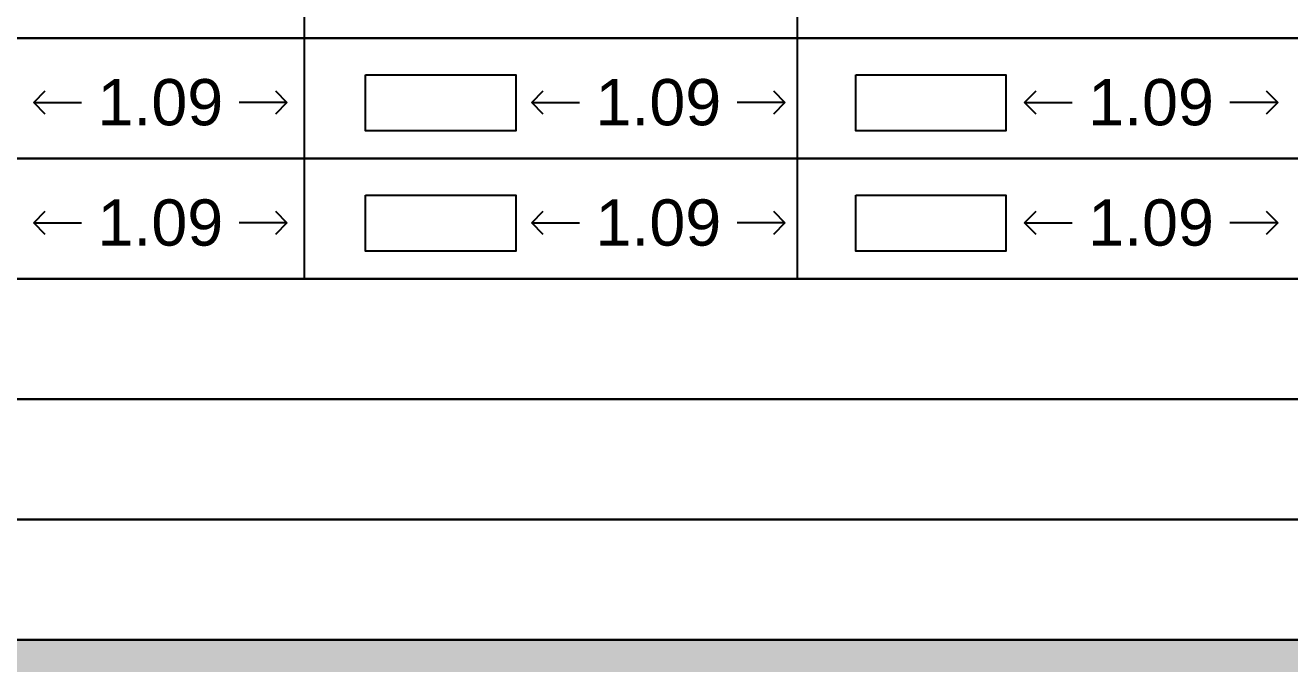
# Model space of a CAD drawing. Header units: millimetres. Extents: x -9481 to -9285, y 28735 to 28829.
# Drawn here: x -9452.65 to -9447.18, y 28746.16 to 28748.92 of the extents above; entities that cross this region are included whole.
import ezdxf

# ---------------------------------------------------------------- set-up
doc = ezdxf.new("R2010")
doc.units = ezdxf.units.MM
doc.header["$PDMODE"] = 34
doc.header["$PDSIZE"] = -15
doc.linetypes.add('CONTINULUS', pattern=[0])
for name, color, linetype in [('BLK_1_FLR_2_ROOM_1_MEZ_AREA_1', 11, 'Continuous'), ('BLK_1_FLR_2_ROOM_2_MEZ_AREA_1', 11, 'Continuous'), ('BLK_1_FLR_3_ROOM_1_MEZ_AREA_1', 11, 'Continuous'), ('BLK_1_FLR_3_ROOM_2_MEZ_AREA_1', 11, 'Continuous'), ('BLK_1_FLR_4_ROOM_1_MEZ_AREA_1', 11, 'Continuous'), ('BLK_1_FLR_4_ROOM_2_MEZ_AREA_1', 11, 'Continuous'), ('BLK_1_PLANTATION_GREENSTRIP', 7, 'Continuous'), ('HATCH', 7, 'Continuous')]:
    doc.layers.add(name, color=color, linetype=linetype)
doc.layers.add('PLAN', color=7, linetype='Continuous', lineweight=40)
doc.styles.add('Arial', font='arial.ttf', dxfattribs={"height": 0.2})
doc.styles.add('style2', font='arial.ttf', dxfattribs={"height": 0.3})
doc.dimstyles.new('INT DIM', dxfattribs={"dimtxt": 0.3, "dimasz": 0.1, "dimexe": 0.18, "dimexo": 0.0625, "dimgap": 0.09, "dimtad": 0, "dimzin": 0, "dimdsep": 46, "dimtxsty": 'style2', "dimblk": 'OPEN90', "dimcen": 0.09, "dimse1": 1, "dimse2": 1, "dimclrd": 250, "dimclrt": 256, "dimadec": 0, "dimazin": 0, "dimtfac": 1, "dimtofl": 0, "dimtmove": 0, "dimatfit": 3, "dimfxl": 0.18, "dimtolj": 1, "dimtzin": 0, "dimlwd": -1, "dimarcsym": 0})

# ---------------------------------------------------------------- blocks, each defined once
blk = doc.blocks.new('J4')
at = {"layer": 'HATCH', "linetype": 'CONTINULUS', "ltscale": 0.05, "true_color": 0xf7abae}
h = blk.add_hatch(color=241, dxfattribs=at)
h.dxf.hatch_style = 1
h.paths.add_polyline_path([(-9435.4551, 28796.7712), (-9435.4551, 28795.9979), (-9396.4272, 28795.9979), (-9396.4272, 28796.7712)])
blk.add_lwpolyline([(-9435.4551, 28796.7712), (-9396.4272, 28796.7712), (-9396.4272, 28795.9979), (-9435.4551, 28795.9979), (-9435.4551, 28796.7712)], close=True)
blk = doc.blocks.new('_Open90')
at = {"layer": 'PLAN', "color": 0, "lineweight": -2}
for p, q in [((0, 0), (-1, 0)), ((-0.5, 0.5), (0, 0)), ((0, 0), (-0.5, -0.5))]:
    blk.add_line(p, q, dxfattribs=at)
blk = doc.blocks.new('*D270')
at = {"layer": 'BLK_1_FLR_2_ROOM_1_MEZ_AREA_1', "color": 250, "ltscale": 0.05, "transparency": 16777216}
for p, q in [((-9452.5093, 28748.5885), (-9452.4024, 28748.5885)), ((-9451.6143, 28748.5885), (-9451.7213, 28748.5885))]:
    blk.add_line(p, q, dxfattribs=at)
at = {"layer": 'Defpoints', "color": 0, "linetype": 'CONTINULUS', "ltscale": 0.05, "transparency": 16777216}
for p in [(-9452.6093, 28748.7085), (-9451.5143, 28748.7085), (-9451.5143, 28748.5885)]:
    blk.add_point(p, dxfattribs=at)
at = {"layer": 'BLK_1_FLR_2_ROOM_1_MEZ_AREA_1', "color": 250, "linetype": 'CONTINULUS', "ltscale": 0.05, "transparency": 16777216, "xscale": 0.1, "yscale": 0.1, "zscale": 0.1, "rotation": 180}
blk.add_blockref('_Open90', (-9452.6093, 28748.5885), dxfattribs=at)
at = {"layer": 'BLK_1_FLR_2_ROOM_1_MEZ_AREA_1', "color": 250, "linetype": 'CONTINULUS', "ltscale": 0.05, "transparency": 16777216, "xscale": 0.1, "yscale": 0.1, "zscale": 0.1}
blk.add_blockref('_Open90', (-9451.5143, 28748.5885), dxfattribs=at)
at = {"layer": 'BLK_1_FLR_2_ROOM_1_MEZ_AREA_1', "linetype": 'CONTINULUS', "ltscale": 0.05, "transparency": 16777216, "insert": (-9452.0618, 28748.5885), "char_height": 0.2, "attachment_point": 5, "style": 'Arial', "bg_fill": 3, "box_fill_scale": 1.1, "bg_fill_color": 256, "bg_fill_true_color": 13158600, "bg_fill_transparency": 0}
blk.add_mtext('\\A1;1.09', dxfattribs=at)
blk = doc.blocks.new('*D271')
at = {"layer": 'BLK_1_FLR_3_ROOM_1_MEZ_AREA_1', "color": 250, "ltscale": 0.05, "transparency": 16777216}
for p, q in [((-9450.3558, 28748.5885), (-9450.2489, 28748.5885)), ((-9449.4608, 28748.5885), (-9449.5678, 28748.5885))]:
    blk.add_line(p, q, dxfattribs=at)
at = {"layer": 'Defpoints', "color": 0, "linetype": 'CONTINULUS', "ltscale": 0.05, "transparency": 16777216}
for p in [(-9450.4558, 28748.7085), (-9449.3608, 28748.7085), (-9449.3608, 28748.5885)]:
    blk.add_point(p, dxfattribs=at)
at = {"layer": 'BLK_1_FLR_3_ROOM_1_MEZ_AREA_1', "color": 250, "linetype": 'CONTINULUS', "ltscale": 0.05, "transparency": 16777216, "xscale": 0.1, "yscale": 0.1, "zscale": 0.1, "rotation": 180}
blk.add_blockref('_Open90', (-9450.4558, 28748.5885), dxfattribs=at)
at = {"layer": 'BLK_1_FLR_3_ROOM_1_MEZ_AREA_1', "color": 250, "linetype": 'CONTINULUS', "ltscale": 0.05, "transparency": 16777216, "xscale": 0.1, "yscale": 0.1, "zscale": 0.1}
blk.add_blockref('_Open90', (-9449.3608, 28748.5885), dxfattribs=at)
at = {"layer": 'BLK_1_FLR_3_ROOM_1_MEZ_AREA_1', "linetype": 'CONTINULUS', "ltscale": 0.05, "transparency": 16777216, "insert": (-9449.9083, 28748.5885), "char_height": 0.2, "attachment_point": 5, "style": 'Arial', "bg_fill": 3, "box_fill_scale": 1.1, "bg_fill_color": 256, "bg_fill_true_color": 13158600, "bg_fill_transparency": 0}
blk.add_mtext('\\A1;1.09', dxfattribs=at)
blk = doc.blocks.new('*D272')
at = {"layer": 'BLK_1_FLR_4_ROOM_1_MEZ_AREA_1', "color": 250, "ltscale": 0.05, "transparency": 16777216}
for p, q in [((-9448.2254, 28748.5885), (-9448.1184, 28748.5885)), ((-9447.3304, 28748.5885), (-9447.4373, 28748.5885))]:
    blk.add_line(p, q, dxfattribs=at)
at = {"layer": 'Defpoints', "color": 0, "linetype": 'CONTINULUS', "ltscale": 0.05, "transparency": 16777216}
for p in [(-9448.3254, 28748.7085), (-9447.2304, 28748.7085), (-9447.2304, 28748.5885)]:
    blk.add_point(p, dxfattribs=at)
at = {"layer": 'BLK_1_FLR_4_ROOM_1_MEZ_AREA_1', "color": 250, "linetype": 'CONTINULUS', "ltscale": 0.05, "transparency": 16777216, "xscale": 0.1, "yscale": 0.1, "zscale": 0.1, "rotation": 180}
blk.add_blockref('_Open90', (-9448.3254, 28748.5885), dxfattribs=at)
at = {"layer": 'BLK_1_FLR_4_ROOM_1_MEZ_AREA_1', "color": 250, "linetype": 'CONTINULUS', "ltscale": 0.05, "transparency": 16777216, "xscale": 0.1, "yscale": 0.1, "zscale": 0.1}
blk.add_blockref('_Open90', (-9447.2304, 28748.5885), dxfattribs=at)
at = {"layer": 'BLK_1_FLR_4_ROOM_1_MEZ_AREA_1', "linetype": 'CONTINULUS', "ltscale": 0.05, "transparency": 16777216, "insert": (-9447.7779, 28748.5885), "char_height": 0.2, "attachment_point": 5, "style": 'Arial', "bg_fill": 3, "box_fill_scale": 1.1, "bg_fill_color": 256, "bg_fill_true_color": 13158600, "bg_fill_transparency": 0}
blk.add_mtext('\\A1;1.09', dxfattribs=at)
blk = doc.blocks.new('*D277')
at = {"layer": 'BLK_1_FLR_2_ROOM_2_MEZ_AREA_1', "color": 250, "ltscale": 0.05, "transparency": 16777216}
for p, q in [((-9452.5093, 28748.0678), (-9452.4024, 28748.0678)), ((-9451.6143, 28748.0678), (-9451.7213, 28748.0678))]:
    blk.add_line(p, q, dxfattribs=at)
at = {"layer": 'Defpoints', "color": 0, "linetype": 'CONTINULUS', "ltscale": 0.05, "transparency": 16777216}
for p in [(-9452.6093, 28748.1879), (-9451.5143, 28748.1879), (-9451.5143, 28748.0678)]:
    blk.add_point(p, dxfattribs=at)
at = {"layer": 'BLK_1_FLR_2_ROOM_2_MEZ_AREA_1', "color": 250, "linetype": 'CONTINULUS', "ltscale": 0.05, "transparency": 16777216, "xscale": 0.1, "yscale": 0.1, "zscale": 0.1, "rotation": 180}
blk.add_blockref('_Open90', (-9452.6093, 28748.0678), dxfattribs=at)
at = {"layer": 'BLK_1_FLR_2_ROOM_2_MEZ_AREA_1', "color": 250, "linetype": 'CONTINULUS', "ltscale": 0.05, "transparency": 16777216, "xscale": 0.1, "yscale": 0.1, "zscale": 0.1}
blk.add_blockref('_Open90', (-9451.5143, 28748.0678), dxfattribs=at)
at = {"layer": 'BLK_1_FLR_2_ROOM_2_MEZ_AREA_1', "linetype": 'CONTINULUS', "ltscale": 0.05, "transparency": 16777216, "insert": (-9452.0618, 28748.0678), "char_height": 0.2, "attachment_point": 5, "style": 'Arial', "bg_fill": 3, "box_fill_scale": 1.1, "bg_fill_color": 256, "bg_fill_true_color": 13158600, "bg_fill_transparency": 0}
blk.add_mtext('\\A1;1.09', dxfattribs=at)
blk = doc.blocks.new('*D278')
at = {"layer": 'BLK_1_FLR_3_ROOM_2_MEZ_AREA_1', "color": 250, "ltscale": 0.05, "transparency": 16777216}
for p, q in [((-9450.3558, 28748.0678), (-9450.2489, 28748.0678)), ((-9449.4608, 28748.0678), (-9449.5678, 28748.0678))]:
    blk.add_line(p, q, dxfattribs=at)
at = {"layer": 'Defpoints', "color": 0, "linetype": 'CONTINULUS', "ltscale": 0.05, "transparency": 16777216}
for p in [(-9450.4558, 28748.1879), (-9449.3608, 28748.1879), (-9449.3608, 28748.0678)]:
    blk.add_point(p, dxfattribs=at)
at = {"layer": 'BLK_1_FLR_3_ROOM_2_MEZ_AREA_1', "color": 250, "linetype": 'CONTINULUS', "ltscale": 0.05, "transparency": 16777216, "xscale": 0.1, "yscale": 0.1, "zscale": 0.1, "rotation": 180}
blk.add_blockref('_Open90', (-9450.4558, 28748.0678), dxfattribs=at)
at = {"layer": 'BLK_1_FLR_3_ROOM_2_MEZ_AREA_1', "color": 250, "linetype": 'CONTINULUS', "ltscale": 0.05, "transparency": 16777216, "xscale": 0.1, "yscale": 0.1, "zscale": 0.1}
blk.add_blockref('_Open90', (-9449.3608, 28748.0678), dxfattribs=at)
at = {"layer": 'BLK_1_FLR_3_ROOM_2_MEZ_AREA_1', "linetype": 'CONTINULUS', "ltscale": 0.05, "transparency": 16777216, "insert": (-9449.9083, 28748.0678), "char_height": 0.2, "attachment_point": 5, "style": 'Arial', "bg_fill": 3, "box_fill_scale": 1.1, "bg_fill_color": 256, "bg_fill_true_color": 13158600, "bg_fill_transparency": 0}
blk.add_mtext('\\A1;1.09', dxfattribs=at)
blk = doc.blocks.new('*D279')
at = {"layer": 'BLK_1_FLR_4_ROOM_2_MEZ_AREA_1', "color": 250, "ltscale": 0.05, "transparency": 16777216}
for p, q in [((-9448.2254, 28748.0678), (-9448.1184, 28748.0678)), ((-9447.3304, 28748.0678), (-9447.4373, 28748.0678))]:
    blk.add_line(p, q, dxfattribs=at)
at = {"layer": 'Defpoints', "color": 0, "linetype": 'CONTINULUS', "ltscale": 0.05, "transparency": 16777216}
for p in [(-9448.3254, 28748.1879), (-9447.2304, 28748.1879), (-9447.2304, 28748.0678)]:
    blk.add_point(p, dxfattribs=at)
at = {"layer": 'BLK_1_FLR_4_ROOM_2_MEZ_AREA_1', "color": 250, "linetype": 'CONTINULUS', "ltscale": 0.05, "transparency": 16777216, "xscale": 0.1, "yscale": 0.1, "zscale": 0.1, "rotation": 180}
blk.add_blockref('_Open90', (-9448.3254, 28748.0678), dxfattribs=at)
at = {"layer": 'BLK_1_FLR_4_ROOM_2_MEZ_AREA_1', "color": 250, "linetype": 'CONTINULUS', "ltscale": 0.05, "transparency": 16777216, "xscale": 0.1, "yscale": 0.1, "zscale": 0.1}
blk.add_blockref('_Open90', (-9447.2304, 28748.0678), dxfattribs=at)
at = {"layer": 'BLK_1_FLR_4_ROOM_2_MEZ_AREA_1', "linetype": 'CONTINULUS', "ltscale": 0.05, "transparency": 16777216, "insert": (-9447.7779, 28748.0678), "char_height": 0.2, "attachment_point": 5, "style": 'Arial', "bg_fill": 3, "box_fill_scale": 1.1, "bg_fill_color": 256, "bg_fill_true_color": 13158600, "bg_fill_transparency": 0}
blk.add_mtext('\\A1;1.09', dxfattribs=at)

msp = doc.modelspace()

# ---------------------------------------------------------------- linework, layer by layer
for p, q in [((-9451.4401, 28749.3881), (-9451.4401, 28748.8674)), ((-9449.3086, 28749.3881), (-9449.3086, 28748.8674)), ((-9451.4401, 28748.8674), (-9451.4401, 28748.3468)), ((-9449.3086, 28748.8674), (-9449.3086, 28748.3468)), ((-9451.4401, 28748.3468), (-9451.4401, 28747.8262)), ((-9449.3086, 28748.3468), (-9449.3086, 28747.8262))]:
    msp.add_line(p, q)
msp.add_lwpolyline([(-9481.2579, 28749.3881), (-9442.23, 28749.3881), (-9442.23, 28748.8674), (-9481.2579, 28748.8674), (-9481.2579, 28749.3881)], close=True)
for points in [[(-9481.2579, 28747.3055), (-9481.2579, 28747.8262), (-9442.23, 28747.8262), (-9442.23, 28747.3055), (-9457.8622, 28747.3055)], [(-9470.8642, 28747.3055), (-9442.23, 28747.3055), (-9442.23, 28746.7849), (-9457.8622, 28746.7849)], [(-9461.7318, 28746.7849), (-9442.23, 28746.7849), (-9442.23, 28746.2642), (-9481.2579, 28746.2642), (-9481.2579, 28746.7849)]]:
    msp.add_lwpolyline(points)
at = {"layer": 'BLK_1_FLR_3_ROOM_1_MEZ_AREA_1', "color": 11, "linetype": 'CONTINULUS', "ltscale": 0.05}
msp.add_lwpolyline([(-9451.1743, 28748.7085), (-9450.5251, 28748.7085), (-9450.5251, 28748.4664), (-9451.1743, 28748.4664)], close=True, dxfattribs=at)
at = {"layer": 'BLK_1_FLR_3_ROOM_2_MEZ_AREA_1', "color": 11, "linetype": 'CONTINULUS', "ltscale": 0.05}
msp.add_lwpolyline([(-9451.1743, 28748.1879), (-9450.5251, 28748.1879), (-9450.5251, 28747.9457), (-9451.1743, 28747.9457)], close=True, dxfattribs=at)
at = {"layer": 'BLK_1_FLR_4_ROOM_1_MEZ_AREA_1', "color": 11, "linetype": 'CONTINULUS', "ltscale": 0.05}
msp.add_lwpolyline([(-9449.0552, 28748.7085), (-9448.406, 28748.7085), (-9448.406, 28748.4664), (-9449.0552, 28748.4664)], close=True, dxfattribs=at)
at = {"layer": 'BLK_1_FLR_4_ROOM_2_MEZ_AREA_1', "color": 11, "linetype": 'CONTINULUS', "ltscale": 0.05}
msp.add_lwpolyline([(-9449.0552, 28748.1879), (-9448.406, 28748.1879), (-9448.406, 28747.9457), (-9449.0552, 28747.9457)], close=True, dxfattribs=at)

# ---------------------------------------------------------------- block references
at = {"layer": 'BLK_1_PLANTATION_GREENSTRIP', "linetype": 'CONTINULUS'}
msp.add_blockref('J4', (-45.8028, -50.507), dxfattribs=at)

# ---------------------------------------------------------------- dimensions: what is measured, and where the dimension line sits
at = {"layer": 'BLK_1_FLR_2_ROOM_1_MEZ_AREA_1', "color": 11, "linetype": 'CONTINULUS', "ltscale": 0.05}
dim = msp.add_linear_dim(base=(-9451.51435, 28748.58847), p1=(-9452.60932, 28748.70854), p2=(-9451.51435, 28748.70854), dimstyle='INT DIM', override={"dimtxt": 0.2, "dimtxsty": 'Arial', "dimfxl": 0.125, "dimtfill": 1, "dimtfillclr": 7, "dimarcsym": 1}, dxfattribs=at)
dim.commit()
dim.dimension.update_dxf_attribs({"geometry": '*D270', "text_midpoint": (-9452.06184, 28748.58847)})
at = {"layer": 'BLK_1_FLR_2_ROOM_2_MEZ_AREA_1', "color": 11, "linetype": 'CONTINULUS', "ltscale": 0.05}
dim = msp.add_linear_dim(base=(-9451.51435, 28748.06782), p1=(-9452.60932, 28748.1879), p2=(-9451.51435, 28748.1879), dimstyle='INT DIM', override={"dimtxt": 0.2, "dimtxsty": 'Arial', "dimfxl": 0.125, "dimtfill": 1, "dimtfillclr": 7, "dimarcsym": 1}, dxfattribs=at)
dim.commit()
dim.dimension.update_dxf_attribs({"geometry": '*D277', "text_midpoint": (-9452.06184, 28748.06782)})
at = {"layer": 'BLK_1_FLR_3_ROOM_1_MEZ_AREA_1', "color": 11, "linetype": 'CONTINULUS', "ltscale": 0.05}
dim = msp.add_linear_dim(base=(-9449.36082, 28748.58847), p1=(-9450.4558, 28748.70854), p2=(-9449.36082, 28748.70854), dimstyle='INT DIM', override={"dimtxt": 0.2, "dimtxsty": 'Arial', "dimfxl": 0.125, "dimtfill": 1, "dimtfillclr": 7, "dimarcsym": 1}, dxfattribs=at)
dim.commit()
dim.dimension.update_dxf_attribs({"geometry": '*D271', "text_midpoint": (-9449.90831, 28748.58847)})
at = {"layer": 'BLK_1_FLR_3_ROOM_2_MEZ_AREA_1', "color": 11, "linetype": 'CONTINULUS', "ltscale": 0.05}
dim = msp.add_linear_dim(base=(-9449.36082, 28748.06782), p1=(-9450.4558, 28748.1879), p2=(-9449.36082, 28748.1879), dimstyle='INT DIM', override={"dimtxt": 0.2, "dimtxsty": 'Arial', "dimfxl": 0.125, "dimtfill": 1, "dimtfillclr": 7, "dimarcsym": 1}, dxfattribs=at)
dim.commit()
dim.dimension.update_dxf_attribs({"geometry": '*D278', "text_midpoint": (-9449.90831, 28748.06782)})
at = {"layer": 'BLK_1_FLR_4_ROOM_1_MEZ_AREA_1', "color": 11, "linetype": 'CONTINULUS', "ltscale": 0.05}
dim = msp.add_linear_dim(base=(-9447.23039, 28748.58847), p1=(-9448.32537, 28748.70854), p2=(-9447.23039, 28748.70854), dimstyle='INT DIM', override={"dimtxt": 0.2, "dimtxsty": 'Arial', "dimfxl": 0.125, "dimtfill": 1, "dimtfillclr": 7, "dimarcsym": 1}, dxfattribs=at)
dim.commit()
dim.dimension.update_dxf_attribs({"geometry": '*D272', "text_midpoint": (-9447.77788, 28748.58847)})
at = {"layer": 'BLK_1_FLR_4_ROOM_2_MEZ_AREA_1', "color": 11, "linetype": 'CONTINULUS', "ltscale": 0.05}
dim = msp.add_linear_dim(base=(-9447.23039, 28748.06782), p1=(-9448.32537, 28748.1879), p2=(-9447.23039, 28748.1879), dimstyle='INT DIM', override={"dimtxt": 0.2, "dimtxsty": 'Arial', "dimfxl": 0.125, "dimtfill": 1, "dimtfillclr": 7, "dimarcsym": 1}, dxfattribs=at)
dim.commit()
dim.dimension.update_dxf_attribs({"geometry": '*D279', "text_midpoint": (-9447.77788, 28748.06782)})

# ---------------------------------------------------------------- next in the draw order: linework, layer by layer
for points in [[(-9481.2579, 28748.3468), (-9481.2579, 28748.8674), (-9442.23, 28748.8674), (-9442.23, 28748.3468), (-9457.8622, 28748.3468)], [(-9457.8622, 28748.3468), (-9442.23, 28748.3468), (-9442.23, 28747.8262), (-9481.2579, 28747.8262), (-9481.2579, 28748.3468)]]:
    msp.add_lwpolyline(points)

doc.saveas('drawing.dxf')
